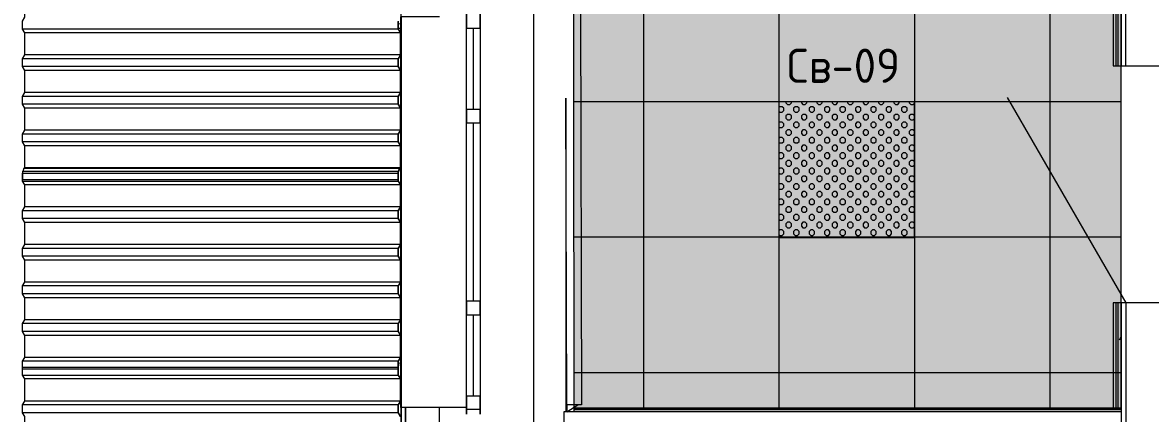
# Model space of a CAD drawing. Header units: millimetres. Extents: x -13069 to 207500, y -71366 to 56785.
# Drawn here: x 162563 to 167557, y 27751 to 29483 of the extents above; entities that cross this region are included whole.
import ezdxf

# ---------------------------------------------------------------- set-up
doc = ezdxf.new("R2010")
doc.units = ezdxf.units.MM
doc.layers.add('PDF _Подложка без мебели', color=7, linetype='Continuous')
doc.layers.add('PDF _Текст', color=7, linetype='Continuous')
doc.layers.add('PDF _Потолки', color=7, linetype='Continuous', lineweight=5, true_color=0x535353)
doc.layers.add('PDF _Ригели', color=7, linetype='Continuous', true_color=0x959595)
doc.layers.add('PDF _светильники', color=7, linetype='Continuous', true_color=0xffffff)
doc.styles.add('PDF GOST Common', font='GOST_Common.ttf')

msp = doc.modelspace()

# ---------------------------------------------------------------- linework, layer by layer
at = {"layer": 'PDF _Подложка без мебели', "lineweight": 18}
msp.add_lwpolyline([(164826.622, -7031.659, -0.41419022), (165226.622, -7431.659, -0.4141845), (164826.622, -7831.659, -0.4141845), (164426.622, -7431.659, -0.41419022), (164826.622, -7031.659), (164826.622, 46201.342)], format="xyb", dxfattribs=at)
for points in [[(164237.919, 27777.542), (164237.919, 29507.543), (164238.92, 29507.543), (164238.92, 31943.643), (164238.92, 33678.642), (164258.921, 33678.642), (164258.921, 35842.143), (164238.92, 35842.143)], [(167403.923, 31883.341), (167403.923, 29290.643)], [(167412.919, 31883.341), (167412.919, 29290.643)], [(167447.923, 30558.343), (167427.922, 30558.343), (167427.922, 29290.643)], [(162570.622, 28835.543), (162572.721, 28839.044), (162572.721, 28936.743), (162562.62, 28953.741), (162562.62, 28988.742), (162572.721, 29005.743), (162572.721, 29103.442), (162562.62, 29120.443), (162562.62, 29155.441), (162572.721, 29172.442), (162572.721, 29270.141), (162562.62, 29287.142), (162562.62, 29322.143), (162572.721, 29339.141), (162572.721, 29436.843), (162562.62, 29453.842), (162562.62, 29488.842), (162572.721, 29505.844), (162572.721, 29603.543), (162562.62, 29620.541), (162562.62, 29655.541), (162566.819, 29675.543), (164229.624, 29675.543)], [(164528.923, 29537.542), (164528.923, 29457.543), (164528.923, 29537.542)], [(165032.719, 29537.542), (165038.121, 27788.543), (165003.123, 27788.442), (164973.124, 27788.442), (164968.919, 29148.043), (164968.919, 27758.343)], [(164229.624, 28835.543), (162566.819, 28835.543), (162564.72, 28825.543), (162562.62, 28822.042), (162562.62, 28787.042), (164225.523, 28787.042), (164225.822, 28787.042), (164225.822, 28820.941), (164235.923, 28837.942), (164235.923, 28937.744), (164225.822, 28954.742), (164225.822, 28987.643), (164235.923, 29004.641), (164235.923, 29104.443), (164225.822, 29121.441), (164225.822, 29154.342), (164235.923, 29171.343), (164235.923, 29271.142), (164225.822, 29288.143), (164225.822, 29321.041), (164235.923, 29338.043), (164235.923, 29437.841), (164225.822, 29454.843), (164225.822, 29487.744)], [(164225.523, 29488.842), (164225.523, 29453.842), (164235.624, 29436.843), (164235.624, 29339.141), (164225.523, 29322.143), (164225.523, 29287.142), (164235.624, 29270.141), (164235.624, 29172.442), (164225.523, 29155.441), (164225.523, 29120.443), (164235.624, 29103.442), (164235.624, 29005.743), (164225.523, 28988.742), (164225.523, 28953.741), (164235.624, 28936.743), (164235.624, 28839.044), (164227.623, 28825.543)], [(164225.523, 29477.743), (164238.92, 29477.142)], [(164408.921, 29507.543), (164258.921, 29507.543), (164258.921, 29508.541), (164258.921, 29507.543), (164238.92, 29507.543), (164238.92, 27777.542), (164237.919, 27777.542), (164238.92, 25579.241), (164258.921, 25579.241), (164258.921, 25580.242), (164258.921, 25579.241), (164408.921, 25579.241)], [(164225.523, 29453.842), (162562.62, 29453.842)], [(164235.624, 29436.843), (162572.721, 29436.843)], [(164225.822, 29457.641), (164238.92, 29457.043)], [(164558.921, 29097.543), (164558.921, 29457.543)], [(164225.523, 29322.143), (162562.62, 29322.143)], [(164235.624, 29339.141), (162572.721, 29339.141)], [(164225.523, 29287.142), (162562.62, 29287.142)], [(164235.624, 29270.141), (162572.721, 29270.141)], [(167447.923, 29290.643), (167957.92, 29290.643)], [(164235.624, 29172.442), (162572.721, 29172.442)], [(164238.92, 29206.842), (164235.624, 29207.043)], [(164238.92, 29186.843), (164235.923, 29186.941)], [(164225.523, 29155.441), (162562.62, 29155.441)], [(164225.523, 29120.443), (162562.62, 29120.443)], [(166922.923, 29150.042), (167447.923, 28240.643), (167392.924, 28240.643), (167392.924, 27767.941), (167427.922, 27767.941), (167427.922, 27170.541), (167447.923, 27170.541)], [(164235.624, 29103.442), (162572.721, 29103.442)], [(164588.92, 27747.543), (164588.92, 27827.542), (164528.923, 27827.542), (164528.923, 28187.542), (164528.923, 28247.543), (164528.923, 28187.542), (164588.92, 28187.542), (164588.92, 28247.543), (164528.923, 28247.543), (164528.923, 29037.542), (164588.92, 29037.542), (164588.92, 29097.543), (164588.92, 29037.542), (164588.92, 28247.543), (164588.92, 28187.542), (164588.92, 27827.542), (164588.92, 27747.543)], [(164558.921, 28247.543), (164558.921, 29037.542)], [(164225.523, 28988.742), (162562.62, 28988.742)], [(164235.624, 29005.743), (162572.721, 29005.743)], [(164225.523, 28953.741), (162562.62, 28953.741)], [(164235.624, 28936.743), (162572.721, 28936.743)], [(164225.523, 28822.042), (162562.62, 28822.042)], [(164235.624, 28839.044), (162572.721, 28839.044)], [(164227.421, 28825.244), (164225.523, 28822.042), (164225.523, 28787.042)], [(164225.523, 27947.042), (162562.62, 27947.042), (162562.62, 27982.043), (162572.721, 27999.041), (162572.721, 28096.743), (162562.62, 28113.742), (162562.62, 28148.742), (162572.721, 28165.743), (162572.721, 28263.442), (162562.62, 28280.441), (162562.62, 28315.441), (162572.721, 28332.443), (162572.721, 28430.142), (162562.62, 28447.143), (162562.62, 28482.144), (162572.721, 28499.142), (162572.721, 28596.841), (162562.62, 28613.842), (162562.62, 28648.843), (162572.721, 28665.841), (162572.721, 28763.543), (162562.62, 28780.541), (162562.62, 28815.542), (164225.523, 28815.542)], [(162562.62, 28780.541), (164225.523, 28780.541)], [(164235.624, 28763.543), (162572.721, 28763.543)], [(164225.523, 28648.843), (162562.62, 28648.843)], [(164235.624, 28665.841), (162572.721, 28665.841)], [(164225.523, 28613.842), (162562.62, 28613.842)], [(164235.624, 28596.841), (162572.721, 28596.841)], [(164225.523, 28482.144), (162562.62, 28482.144)], [(164235.624, 28499.142), (162572.721, 28499.142)], [(164225.523, 28447.143), (162562.62, 28447.143)], [(164235.624, 28430.142), (162572.721, 28430.142)], [(164235.624, 28332.443), (162572.721, 28332.443)], [(164225.523, 28315.441), (162562.62, 28315.441)], [(164225.523, 28280.441), (162562.62, 28280.441)], [(164235.624, 28263.442), (162572.721, 28263.442)], [(167403.923, 28240.643), (167403.923, 27767.941)], [(167412.919, 28240.643), (167412.919, 27767.941)], [(167427.922, 28240.643), (167427.922, 27767.941)], [(164558.921, 27827.542), (164558.921, 28187.542)], [(164225.523, 28148.742), (162562.62, 28148.742)], [(164235.624, 28165.743), (162572.721, 28165.743)], [(164225.523, 28113.742), (162562.62, 28113.742)], [(164235.624, 28096.743), (162572.721, 28096.743)], [(167427.922, 28091.043), (167418.522, 28074.743)], [(164225.523, 27982.043), (162562.62, 27982.043)], [(164235.624, 27999.041), (162572.721, 27999.041)], [(164235.923, 27737.841), (164225.822, 27754.843), (164225.822, 27787.744), (164235.923, 27804.742), (164235.923, 27904.544), (164225.822, 27921.542), (164225.822, 27954.843), (164229.924, 27974.441), (164229.624, 27975.543), (164225.523, 27955.541), (164225.523, 27920.541), (164235.624, 27903.543), (164235.624, 27805.844), (164225.523, 27788.842), (164225.523, 27753.842), (164235.624, 27736.843)], [(164225.724, 27975.543), (164229.624, 27975.543)], [(164225.523, 27087.042), (162562.62, 27087.042), (162562.62, 27122.042), (162572.721, 27139.044), (162572.721, 27236.743), (162562.62, 27253.741), (162562.62, 27288.742), (162572.721, 27305.743), (162572.721, 27403.442), (162562.62, 27420.443), (162562.62, 27455.441), (162572.721, 27472.442), (162572.721, 27570.141), (162562.62, 27587.142), (162562.62, 27622.143), (162572.721, 27639.141), (162572.721, 27736.843), (162562.62, 27753.842), (162562.62, 27788.842), (162572.721, 27805.844), (162572.721, 27903.543), (162562.62, 27920.541), (162562.62, 27955.541), (164225.523, 27955.541)], [(162562.62, 27920.541), (164225.523, 27920.541)], [(164235.624, 27903.543), (162572.721, 27903.543)], [(164528.923, 27747.543), (164528.923, 27827.542), (164528.923, 27747.543)], [(164225.523, 27788.842), (162562.62, 27788.842)], [(164235.624, 27805.844), (162572.721, 27805.844)], [(164528.923, 27777.542), (164408.921, 27777.542), (164258.921, 27777.542), (164238.92, 27777.542), (164238.92, 25579.241), (164238.92, 23844.241), (164237.919, 23844.241), (164237.919, 22799.642)], [(164528.923, 25579.241), (164408.921, 25579.241), (164408.921, 27777.542)], [(164973.124, 27788.442), (164973.222, 27758.343), (165021.824, 27788.442)], [(167427.922, 27774.243), (165003.923, 27774.243), (165003.923, 27758.343)], [(164225.523, 27753.842), (162562.62, 27753.842)], [(164588.92, 27767.541), (164528.923, 27767.541)], [(167427.922, 27758.343), (164958.921, 27758.343), (164958.921, 27608.343), (167427.922, 27608.343), (167427.922, 26281.542), (167447.923, 26281.542), (167447.923, 25185.043), (167427.922, 25185.043), (167427.922, 26281.542)], [(167427.922, 27767.343), (165003.923, 27767.343)]]:
    msp.add_lwpolyline(points, dxfattribs=at)
for points in [[(167392.924, 29290.643), (167447.923, 29290.643), (167447.923, 31883.341), (167392.924, 31883.341)], [(164528.923, 29457.543), (164588.92, 29457.543), (164588.92, 29537.542), (164588.92, 29457.543), (164588.92, 29097.543), (164528.923, 29097.543), (164528.923, 29037.542), (164528.923, 29097.543)], [(164225.523, 27947.042), (164225.822, 27947.042), (164225.822, 27980.941), (164235.923, 27997.943), (164235.923, 28097.741), (164225.822, 28114.743), (164225.822, 28147.644), (164235.923, 28164.642), (164235.923, 28264.443), (164225.822, 28281.442), (164225.822, 28314.343), (164235.923, 28331.341), (164235.923, 28431.143), (164225.822, 28448.141), (164225.822, 28481.042), (164235.923, 28498.043), (164235.923, 28597.842), (164225.822, 28614.843), (164225.822, 28647.741), (164235.923, 28664.743), (164235.923, 28764.541), (164225.822, 28781.542), (164225.822, 28814.843), (164229.924, 28834.442), (164229.624, 28835.543), (164225.523, 28815.542), (164225.523, 28780.541), (164235.624, 28763.543), (164235.624, 28665.841), (164225.523, 28648.843), (164225.523, 28613.842), (164235.624, 28596.841), (164235.624, 28499.142), (164225.523, 28482.144), (164225.523, 28447.143), (164235.624, 28430.142), (164235.624, 28332.443), (164225.523, 28315.441), (164225.523, 28280.441), (164235.624, 28263.442), (164235.624, 28165.743), (164225.523, 28148.742), (164225.523, 28113.742), (164235.624, 28096.743), (164235.624, 27999.041), (164225.523, 27982.043)], [(167447.923, 28240.643), (167447.923, 25005.844), (167957.92, 25005.844), (167957.92, 28240.643)], [(164258.921, 25580.242), (164258.921, 27777.542)]]:
    msp.add_lwpolyline(points, close=True, dxfattribs=at)
at = {"layer": 'PDF _Потолки', "color": 7, "lineweight": 13}
msp.add_lwpolyline([(167427.922, 34687.942), (164996.72, 34687.942), (165003.923, 27774.243), (167427.922, 27774.243)], close=True, dxfattribs=at)
for points in [[(165312.321, 34687.942), (165312.321, 27774.243)], [(165912.321, 34687.942), (165912.321, 27774.243)], [(166512.321, 34687.942), (166512.321, 27774.243)], [(167112.321, 34687.942), (167112.321, 27774.243)], [(167427.922, 29131.143), (165002.525, 29131.143)], [(167427.922, 28531.143), (165003.134, 28531.143)], [(167427.922, 27931.143), (165003.759, 27931.143)]]:
    msp.add_lwpolyline(points, dxfattribs=at)
at = {"layer": 'PDF _Потолки', "color": 254, "lineweight": 0, "true_color": 0xcae6ff, "transparency": 33554559}
msp.add_solid([(167427.922, 34687.942), (167427.922, 27774.243), (164996.72, 34687.942), (165003.923, 27774.243)], dxfattribs=at)
at = {"layer": 'PDF _Ригели', "color": 7, "lineweight": 18}
msp.add_lwpolyline([(164826.622, -2015.058), (164826.622, 46201.342)], dxfattribs=at)
at = {"layer": 'PDF _светильники', "color": 7, "lineweight": 13}
msp.add_lwpolyline([(165912.321, 28530.844), (166512.321, 28530.844), (166512.321, 29130.844), (165912.321, 29130.844)], close=True, dxfattribs=at)
at = {"layer": 'PDF _светильники', "lineweight": 20}
for points in [[(165943.223, 29130.844), (165943.223, 29126.943), (165950.224, 29119.842), (165960.221, 29119.842), (165967.32, 29126.943), (165967.32, 29130.844)], [(166011.521, 29130.844), (166011.521, 29126.943), (166018.522, 29119.842), (166028.52, 29119.842), (166035.624, 29126.943), (166035.624, 29130.844)], [(166079.722, 29130.844), (166079.722, 29126.943), (166086.821, 29119.842), (166096.824, 29119.842), (166103.923, 29126.943), (166103.923, 29130.844)], [(166148.02, 29130.844), (166148.02, 29126.943), (166155.119, 29119.842), (166165.123, 29119.842), (166172.221, 29126.943), (166172.221, 29130.844)], [(166216.319, 29130.844), (166216.319, 29126.943), (166223.423, 29119.842), (166233.421, 29119.842), (166240.519, 29126.943), (166240.519, 29130.844)], [(166284.623, 29130.844), (166284.623, 29126.943), (166291.722, 29119.842), (166301.719, 29119.842), (166308.72, 29126.943), (166308.72, 29130.844)], [(166352.922, 29130.844), (166352.922, 29126.943), (166359.922, 29119.842), (166369.92, 29119.842), (166377.024, 29126.943), (166377.024, 29130.844)], [(166421.22, 29130.844), (166421.22, 29126.943), (166428.221, 29119.842), (166438.224, 29119.842), (166445.323, 29126.943), (166445.323, 29130.844)], [(166489.421, 29130.844), (166489.421, 29126.943), (166496.519, 29119.842), (166506.523, 29119.842), (166512.321, 29125.643)], [(165912.321, 29089.541), (165916.124, 29085.641), (165926.121, 29085.641), (165933.219, 29092.742), (165933.219, 29102.743), (165926.121, 29109.841), (165916.124, 29109.841), (165912.321, 29106.042)], [(166512.321, 29069.943), (166506.523, 29075.643), (166496.519, 29075.643), (166489.421, 29068.643), (166489.421, 29058.642), (166496.519, 29051.544), (166506.523, 29051.544), (166512.321, 29057.342)], [(165912.321, 29021.243), (165916.124, 29017.443), (165926.121, 29017.443), (165933.219, 29024.441), (165933.219, 29034.442), (165926.121, 29041.543), (165916.124, 29041.543), (165912.321, 29037.744)], [(165912.321, 28952.941), (165916.124, 28949.142), (165926.121, 28949.142), (165933.219, 28956.143), (165933.219, 28966.143), (165926.121, 28973.242), (165916.124, 28973.242), (165912.321, 28969.442)], [(166512.321, 29001.641), (166506.523, 29007.443), (166496.519, 29007.443), (166489.421, 29000.341), (166489.421, 28990.341), (166496.519, 28983.242), (166506.523, 28983.242), (166512.321, 28989.044)], [(166512.321, 28933.343), (166506.523, 28939.141), (166496.519, 28939.141), (166489.421, 28932.043), (166489.421, 28922.042), (166496.519, 28914.941), (166506.523, 28914.941), (166512.321, 28920.742)], [(165912.321, 28884.643), (165916.124, 28880.844), (165926.121, 28880.844), (165933.219, 28887.942), (165933.219, 28897.943), (165926.121, 28904.943), (165916.124, 28904.943), (165912.321, 28901.141)], [(166512.321, 28865.042), (166506.523, 28870.843), (166496.519, 28870.843), (166489.421, 28863.742), (166489.421, 28853.741), (166496.519, 28846.743), (166506.523, 28846.743), (166512.321, 28852.441)], [(165912.321, 28816.342), (165916.124, 28812.542), (165926.121, 28812.542), (165933.219, 28819.644), (165933.219, 28829.641), (165926.121, 28836.743), (165916.124, 28836.743), (165912.321, 28832.842)], [(166512.321, 28796.743), (166506.523, 28802.542), (166496.519, 28802.542), (166489.421, 28795.443), (166489.421, 28785.443), (166496.519, 28778.442), (166506.523, 28778.442), (166512.321, 28784.143)], [(165912.321, 28748.043), (165916.124, 28744.241), (165926.121, 28744.241), (165933.219, 28751.342), (165933.219, 28761.343), (165926.121, 28768.441), (165916.124, 28768.441), (165912.321, 28764.642)], [(166512.321, 28728.543), (166506.523, 28734.243), (166496.519, 28734.243), (166489.421, 28727.243), (166489.421, 28717.242), (166496.519, 28710.144), (166506.523, 28710.144), (166512.321, 28715.942)], [(165912.321, 28679.843), (165916.124, 28675.942), (165926.121, 28675.942), (165933.219, 28683.041), (165933.219, 28693.041), (165926.121, 28700.143), (165916.124, 28700.143), (165912.321, 28696.343)], [(165912.321, 28611.541), (165916.124, 28607.742), (165926.121, 28607.742), (165933.219, 28614.743), (165933.219, 28624.743), (165926.121, 28631.842), (165916.124, 28631.842), (165912.321, 28628.042)], [(166512.321, 28660.241), (166506.523, 28665.942), (166496.519, 28665.942), (166489.421, 28658.941), (166489.421, 28648.944), (166496.519, 28641.842), (166506.523, 28641.842), (166512.321, 28647.644)], [(166512.321, 28591.943), (166506.523, 28597.741), (166496.519, 28597.741), (166489.421, 28590.643), (166489.421, 28580.642), (166496.519, 28573.541), (166506.523, 28573.541), (166512.321, 28579.342)], [(165912.321, 28543.243), (165916.124, 28539.443), (165926.121, 28539.443), (165933.219, 28546.441), (165933.219, 28556.442), (165926.121, 28563.543), (165916.124, 28563.543), (165912.321, 28559.741)]]:
    msp.add_lwpolyline(points, dxfattribs=at)
for points in [[(165967.32, 29068.643), (165960.221, 29075.643), (165950.224, 29075.643), (165943.223, 29068.643), (165943.223, 29058.642), (165950.224, 29051.544), (165960.221, 29051.544), (165967.32, 29058.642)], [(166001.524, 29102.743), (165994.419, 29109.841), (165984.422, 29109.841), (165977.323, 29102.743), (165977.323, 29092.742), (165984.422, 29085.641), (165994.419, 29085.641), (166001.524, 29092.742)], [(166035.624, 29068.643), (166028.52, 29075.643), (166018.522, 29075.643), (166011.521, 29068.643), (166011.521, 29058.642), (166018.522, 29051.544), (166028.52, 29051.544), (166035.624, 29058.642)], [(166069.725, 29102.743), (166062.724, 29109.841), (166052.72, 29109.841), (166045.622, 29102.743), (166045.622, 29092.742), (166052.72, 29085.641), (166062.724, 29085.641), (166069.725, 29092.742)], [(166103.923, 29068.643), (166096.824, 29075.643), (166086.821, 29075.643), (166079.722, 29068.643), (166079.722, 29058.642), (166086.821, 29051.544), (166096.824, 29051.544), (166103.923, 29058.642)], [(166138.023, 29102.743), (166131.022, 29109.841), (166121.025, 29109.841), (166113.92, 29102.743), (166113.92, 29092.742), (166121.025, 29085.641), (166131.022, 29085.641), (166138.023, 29092.742)], [(166172.221, 29068.643), (166165.123, 29075.643), (166155.119, 29075.643), (166148.02, 29068.643), (166148.02, 29058.642), (166155.119, 29051.544), (166165.123, 29051.544), (166172.221, 29058.642)], [(166206.321, 29102.743), (166199.223, 29109.841), (166189.219, 29109.841), (166182.225, 29102.743), (166182.225, 29092.742), (166189.219, 29085.641), (166199.223, 29085.641), (166206.321, 29092.742)], [(166240.519, 29068.643), (166233.421, 29075.643), (166223.423, 29075.643), (166216.319, 29068.643), (166216.319, 29058.642), (166223.423, 29051.544), (166233.421, 29051.544), (166240.519, 29058.642)], [(166274.62, 29102.743), (166267.521, 29109.841), (166257.524, 29109.841), (166250.523, 29102.743), (166250.523, 29092.742), (166257.524, 29085.641), (166267.521, 29085.641), (166274.62, 29092.742)], [(166308.72, 29068.643), (166301.719, 29075.643), (166291.722, 29075.643), (166284.623, 29068.643), (166284.623, 29058.642), (166291.722, 29051.544), (166301.719, 29051.544), (166308.72, 29058.642)], [(166342.924, 29102.743), (166335.82, 29109.841), (166325.822, 29109.841), (166318.724, 29102.743), (166318.724, 29092.742), (166325.822, 29085.641), (166335.82, 29085.641), (166342.924, 29092.742)], [(166377.024, 29068.643), (166369.92, 29075.643), (166359.922, 29075.643), (166352.922, 29068.643), (166352.922, 29058.642), (166359.922, 29051.544), (166369.92, 29051.544), (166377.024, 29058.642)], [(166411.222, 29102.743), (166404.124, 29109.841), (166394.12, 29109.841), (166387.022, 29102.743), (166387.022, 29092.742), (166394.12, 29085.641), (166404.124, 29085.641), (166411.222, 29092.742)], [(166445.323, 29068.643), (166438.224, 29075.643), (166428.221, 29075.643), (166421.22, 29068.643), (166421.22, 29058.642), (166428.221, 29051.544), (166438.224, 29051.544), (166445.323, 29058.642)], [(166479.423, 29102.743), (166472.422, 29109.841), (166462.425, 29109.841), (166455.32, 29102.743), (166455.32, 29092.742), (166462.425, 29085.641), (166472.422, 29085.641), (166479.423, 29092.742)], [(166001.524, 29034.442), (165994.419, 29041.543), (165984.422, 29041.543), (165977.323, 29034.442), (165977.323, 29024.441), (165984.422, 29017.443), (165994.419, 29017.443), (166001.524, 29024.441)], [(166069.725, 29034.442), (166062.724, 29041.543), (166052.72, 29041.543), (166045.622, 29034.442), (166045.622, 29024.441), (166052.72, 29017.443), (166062.724, 29017.443), (166069.725, 29024.441)], [(166138.023, 29034.442), (166131.022, 29041.543), (166121.025, 29041.543), (166113.92, 29034.442), (166113.92, 29024.441), (166121.025, 29017.443), (166131.022, 29017.443), (166138.023, 29024.441)], [(166206.321, 29034.442), (166199.223, 29041.543), (166189.219, 29041.543), (166182.225, 29034.442), (166182.225, 29024.441), (166189.219, 29017.443), (166199.223, 29017.443), (166206.321, 29024.441)], [(166274.62, 29034.442), (166267.521, 29041.543), (166257.524, 29041.543), (166250.523, 29034.442), (166250.523, 29024.441), (166257.524, 29017.443), (166267.521, 29017.443), (166274.62, 29024.441)], [(166342.924, 29034.442), (166335.82, 29041.543), (166325.822, 29041.543), (166318.724, 29034.442), (166318.724, 29024.441), (166325.822, 29017.443), (166335.82, 29017.443), (166342.924, 29024.441)], [(166411.222, 29034.442), (166404.124, 29041.543), (166394.12, 29041.543), (166387.022, 29034.442), (166387.022, 29024.441), (166394.12, 29017.443), (166404.124, 29017.443), (166411.222, 29024.441)], [(166479.423, 29034.442), (166472.422, 29041.543), (166462.425, 29041.543), (166455.32, 29034.442), (166455.32, 29024.441), (166462.425, 29017.443), (166472.422, 29017.443), (166479.423, 29024.441)], [(165967.32, 29000.341), (165960.221, 29007.443), (165950.224, 29007.443), (165943.223, 29000.341), (165943.223, 28990.341), (165950.224, 28983.242), (165960.221, 28983.242), (165967.32, 28990.341)], [(166001.524, 28966.143), (165994.419, 28973.242), (165984.422, 28973.242), (165977.323, 28966.143), (165977.323, 28956.143), (165984.422, 28949.142), (165994.419, 28949.142), (166001.524, 28956.143)], [(166035.624, 29000.341), (166028.52, 29007.443), (166018.522, 29007.443), (166011.521, 29000.341), (166011.521, 28990.341), (166018.522, 28983.242), (166028.52, 28983.242), (166035.624, 28990.341)], [(166069.725, 28966.143), (166062.724, 28973.242), (166052.72, 28973.242), (166045.622, 28966.143), (166045.622, 28956.143), (166052.72, 28949.142), (166062.724, 28949.142), (166069.725, 28956.143)], [(166103.923, 29000.341), (166096.824, 29007.443), (166086.821, 29007.443), (166079.722, 29000.341), (166079.722, 28990.341), (166086.821, 28983.242), (166096.824, 28983.242), (166103.923, 28990.341)], [(166138.023, 28966.143), (166131.022, 28973.242), (166121.025, 28973.242), (166113.92, 28966.143), (166113.92, 28956.143), (166121.025, 28949.142), (166131.022, 28949.142), (166138.023, 28956.143)], [(166172.221, 29000.341), (166165.123, 29007.443), (166155.119, 29007.443), (166148.02, 29000.341), (166148.02, 28990.341), (166155.119, 28983.242), (166165.123, 28983.242), (166172.221, 28990.341)], [(166206.321, 28966.143), (166199.223, 28973.242), (166189.219, 28973.242), (166182.225, 28966.143), (166182.225, 28956.143), (166189.219, 28949.142), (166199.223, 28949.142), (166206.321, 28956.143)], [(166240.519, 29000.341), (166233.421, 29007.443), (166223.423, 29007.443), (166216.319, 29000.341), (166216.319, 28990.341), (166223.423, 28983.242), (166233.421, 28983.242), (166240.519, 28990.341)], [(166274.62, 28966.143), (166267.521, 28973.242), (166257.524, 28973.242), (166250.523, 28966.143), (166250.523, 28956.143), (166257.524, 28949.142), (166267.521, 28949.142), (166274.62, 28956.143)], [(166308.72, 29000.341), (166301.719, 29007.443), (166291.722, 29007.443), (166284.623, 29000.341), (166284.623, 28990.341), (166291.722, 28983.242), (166301.719, 28983.242), (166308.72, 28990.341)], [(166342.924, 28966.143), (166335.82, 28973.242), (166325.822, 28973.242), (166318.724, 28966.143), (166318.724, 28956.143), (166325.822, 28949.142), (166335.82, 28949.142), (166342.924, 28956.143)], [(166377.024, 29000.341), (166369.92, 29007.443), (166359.922, 29007.443), (166352.922, 29000.341), (166352.922, 28990.341), (166359.922, 28983.242), (166369.92, 28983.242), (166377.024, 28990.341)], [(166411.222, 28966.143), (166404.124, 28973.242), (166394.12, 28973.242), (166387.022, 28966.143), (166387.022, 28956.143), (166394.12, 28949.142), (166404.124, 28949.142), (166411.222, 28956.143)], [(166445.323, 29000.341), (166438.224, 29007.443), (166428.221, 29007.443), (166421.22, 29000.341), (166421.22, 28990.341), (166428.221, 28983.242), (166438.224, 28983.242), (166445.323, 28990.341)], [(166479.423, 28966.143), (166472.422, 28973.242), (166462.425, 28973.242), (166455.32, 28966.143), (166455.32, 28956.143), (166462.425, 28949.142), (166472.422, 28949.142), (166479.423, 28956.143)], [(165967.32, 28932.043), (165960.221, 28939.141), (165950.224, 28939.141), (165943.223, 28932.043), (165943.223, 28922.042), (165950.224, 28914.941), (165960.221, 28914.941), (165967.32, 28922.042)], [(166035.624, 28932.043), (166028.52, 28939.141), (166018.522, 28939.141), (166011.521, 28932.043), (166011.521, 28922.042), (166018.522, 28914.941), (166028.52, 28914.941), (166035.624, 28922.042)], [(166103.923, 28932.043), (166096.824, 28939.141), (166086.821, 28939.141), (166079.722, 28932.043), (166079.722, 28922.042), (166086.821, 28914.941), (166096.824, 28914.941), (166103.923, 28922.042)], [(166172.221, 28932.043), (166165.123, 28939.141), (166155.119, 28939.141), (166148.02, 28932.043), (166148.02, 28922.042), (166155.119, 28914.941), (166165.123, 28914.941), (166172.221, 28922.042)], [(166240.519, 28932.043), (166233.421, 28939.141), (166223.423, 28939.141), (166216.319, 28932.043), (166216.319, 28922.042), (166223.423, 28914.941), (166233.421, 28914.941), (166240.519, 28922.042)], [(166308.72, 28932.043), (166301.719, 28939.141), (166291.722, 28939.141), (166284.623, 28932.043), (166284.623, 28922.042), (166291.722, 28914.941), (166301.719, 28914.941), (166308.72, 28922.042)], [(166377.024, 28932.043), (166369.92, 28939.141), (166359.922, 28939.141), (166352.922, 28932.043), (166352.922, 28922.042), (166359.922, 28914.941), (166369.92, 28914.941), (166377.024, 28922.042)], [(166445.323, 28932.043), (166438.224, 28939.141), (166428.221, 28939.141), (166421.22, 28932.043), (166421.22, 28922.042), (166428.221, 28914.941), (166438.224, 28914.941), (166445.323, 28922.042)], [(165967.32, 28863.742), (165960.221, 28870.843), (165950.224, 28870.843), (165943.223, 28863.742), (165943.223, 28853.741), (165950.224, 28846.743), (165960.221, 28846.743), (165967.32, 28853.741)], [(166001.524, 28897.943), (165994.419, 28904.943), (165984.422, 28904.943), (165977.323, 28897.943), (165977.323, 28887.942), (165984.422, 28880.844), (165994.419, 28880.844), (166001.524, 28887.942)], [(166035.624, 28863.742), (166028.52, 28870.843), (166018.522, 28870.843), (166011.521, 28863.742), (166011.521, 28853.741), (166018.522, 28846.743), (166028.52, 28846.743), (166035.624, 28853.741)], [(166069.725, 28897.943), (166062.724, 28904.943), (166052.72, 28904.943), (166045.622, 28897.943), (166045.622, 28887.942), (166052.72, 28880.844), (166062.724, 28880.844), (166069.725, 28887.942)], [(166103.923, 28863.742), (166096.824, 28870.843), (166086.821, 28870.843), (166079.722, 28863.742), (166079.722, 28853.741), (166086.821, 28846.743), (166096.824, 28846.743), (166103.923, 28853.741)], [(166138.023, 28897.943), (166131.022, 28904.943), (166121.025, 28904.943), (166113.92, 28897.943), (166113.92, 28887.942), (166121.025, 28880.844), (166131.022, 28880.844), (166138.023, 28887.942)], [(166172.221, 28863.742), (166165.123, 28870.843), (166155.119, 28870.843), (166148.02, 28863.742), (166148.02, 28853.741), (166155.119, 28846.743), (166165.123, 28846.743), (166172.221, 28853.741)], [(166206.321, 28897.943), (166199.223, 28904.943), (166189.219, 28904.943), (166182.225, 28897.943), (166182.225, 28887.942), (166189.219, 28880.844), (166199.223, 28880.844), (166206.321, 28887.942)], [(166240.519, 28863.742), (166233.421, 28870.843), (166223.423, 28870.843), (166216.319, 28863.742), (166216.319, 28853.741), (166223.423, 28846.743), (166233.421, 28846.743), (166240.519, 28853.741)], [(166274.62, 28897.943), (166267.521, 28904.943), (166257.524, 28904.943), (166250.523, 28897.943), (166250.523, 28887.942), (166257.524, 28880.844), (166267.521, 28880.844), (166274.62, 28887.942)], [(166308.72, 28863.742), (166301.719, 28870.843), (166291.722, 28870.843), (166284.623, 28863.742), (166284.623, 28853.741), (166291.722, 28846.743), (166301.719, 28846.743), (166308.72, 28853.741)], [(166342.924, 28897.943), (166335.82, 28904.943), (166325.822, 28904.943), (166318.724, 28897.943), (166318.724, 28887.942), (166325.822, 28880.844), (166335.82, 28880.844), (166342.924, 28887.942)], [(166377.024, 28863.742), (166369.92, 28870.843), (166359.922, 28870.843), (166352.922, 28863.742), (166352.922, 28853.741), (166359.922, 28846.743), (166369.92, 28846.743), (166377.024, 28853.741)], [(166411.222, 28897.943), (166404.124, 28904.943), (166394.12, 28904.943), (166387.022, 28897.943), (166387.022, 28887.942), (166394.12, 28880.844), (166404.124, 28880.844), (166411.222, 28887.942)], [(166445.323, 28863.742), (166438.224, 28870.843), (166428.221, 28870.843), (166421.22, 28863.742), (166421.22, 28853.741), (166428.221, 28846.743), (166438.224, 28846.743), (166445.323, 28853.741)], [(166479.423, 28897.943), (166472.422, 28904.943), (166462.425, 28904.943), (166455.32, 28897.943), (166455.32, 28887.942), (166462.425, 28880.844), (166472.422, 28880.844), (166479.423, 28887.942)], [(166001.524, 28829.641), (165994.419, 28836.743), (165984.422, 28836.743), (165977.323, 28829.641), (165977.323, 28819.644), (165984.422, 28812.542), (165994.419, 28812.542), (166001.524, 28819.644)], [(166069.725, 28829.641), (166062.724, 28836.743), (166052.72, 28836.743), (166045.622, 28829.641), (166045.622, 28819.644), (166052.72, 28812.542), (166062.724, 28812.542), (166069.725, 28819.644)], [(166138.023, 28829.641), (166131.022, 28836.743), (166121.025, 28836.743), (166113.92, 28829.641), (166113.92, 28819.644), (166121.025, 28812.542), (166131.022, 28812.542), (166138.023, 28819.644)], [(166206.321, 28829.641), (166199.223, 28836.743), (166189.219, 28836.743), (166182.225, 28829.641), (166182.225, 28819.644), (166189.219, 28812.542), (166199.223, 28812.542), (166206.321, 28819.644)], [(166274.62, 28829.641), (166267.521, 28836.743), (166257.524, 28836.743), (166250.523, 28829.641), (166250.523, 28819.644), (166257.524, 28812.542), (166267.521, 28812.542), (166274.62, 28819.644)], [(166342.924, 28829.641), (166335.82, 28836.743), (166325.822, 28836.743), (166318.724, 28829.641), (166318.724, 28819.644), (166325.822, 28812.542), (166335.82, 28812.542), (166342.924, 28819.644)], [(166411.222, 28829.641), (166404.124, 28836.743), (166394.12, 28836.743), (166387.022, 28829.641), (166387.022, 28819.644), (166394.12, 28812.542), (166404.124, 28812.542), (166411.222, 28819.644)], [(166479.423, 28829.641), (166472.422, 28836.743), (166462.425, 28836.743), (166455.32, 28829.641), (166455.32, 28819.644), (166462.425, 28812.542), (166472.422, 28812.542), (166479.423, 28819.644)], [(165967.32, 28795.443), (165960.221, 28802.542), (165950.224, 28802.542), (165943.223, 28795.443), (165943.223, 28785.443), (165950.224, 28778.442), (165960.221, 28778.442), (165967.32, 28785.443)], [(166035.624, 28795.443), (166028.52, 28802.542), (166018.522, 28802.542), (166011.521, 28795.443), (166011.521, 28785.443), (166018.522, 28778.442), (166028.52, 28778.442), (166035.624, 28785.443)], [(166103.923, 28795.443), (166096.824, 28802.542), (166086.821, 28802.542), (166079.722, 28795.443), (166079.722, 28785.443), (166086.821, 28778.442), (166096.824, 28778.442), (166103.923, 28785.443)], [(166172.221, 28795.443), (166165.123, 28802.542), (166155.119, 28802.542), (166148.02, 28795.443), (166148.02, 28785.443), (166155.119, 28778.442), (166165.123, 28778.442), (166172.221, 28785.443)], [(166240.519, 28795.443), (166233.421, 28802.542), (166223.423, 28802.542), (166216.319, 28795.443), (166216.319, 28785.443), (166223.423, 28778.442), (166233.421, 28778.442), (166240.519, 28785.443)], [(166308.72, 28795.443), (166301.719, 28802.542), (166291.722, 28802.542), (166284.623, 28795.443), (166284.623, 28785.443), (166291.722, 28778.442), (166301.719, 28778.442), (166308.72, 28785.443)], [(166377.024, 28795.443), (166369.92, 28802.542), (166359.922, 28802.542), (166352.922, 28795.443), (166352.922, 28785.443), (166359.922, 28778.442), (166369.92, 28778.442), (166377.024, 28785.443)], [(166445.323, 28795.443), (166438.224, 28802.542), (166428.221, 28802.542), (166421.22, 28795.443), (166421.22, 28785.443), (166428.221, 28778.442), (166438.224, 28778.442), (166445.323, 28785.443)], [(165967.32, 28727.243), (165960.221, 28734.243), (165950.224, 28734.243), (165943.223, 28727.243), (165943.223, 28717.242), (165950.224, 28710.144), (165960.221, 28710.144), (165967.32, 28717.242)], [(166001.524, 28761.343), (165994.419, 28768.441), (165984.422, 28768.441), (165977.323, 28761.343), (165977.323, 28751.342), (165984.422, 28744.241), (165994.419, 28744.241), (166001.524, 28751.342)], [(166035.624, 28727.243), (166028.52, 28734.243), (166018.522, 28734.243), (166011.521, 28727.243), (166011.521, 28717.242), (166018.522, 28710.144), (166028.52, 28710.144), (166035.624, 28717.242)], [(166069.725, 28761.343), (166062.724, 28768.441), (166052.72, 28768.441), (166045.622, 28761.343), (166045.622, 28751.342), (166052.72, 28744.241), (166062.724, 28744.241), (166069.725, 28751.342)], [(166103.923, 28727.243), (166096.824, 28734.243), (166086.821, 28734.243), (166079.722, 28727.243), (166079.722, 28717.242), (166086.821, 28710.144), (166096.824, 28710.144), (166103.923, 28717.242)], [(166138.023, 28761.343), (166131.022, 28768.441), (166121.025, 28768.441), (166113.92, 28761.343), (166113.92, 28751.342), (166121.025, 28744.241), (166131.022, 28744.241), (166138.023, 28751.342)], [(166172.221, 28727.243), (166165.123, 28734.243), (166155.119, 28734.243), (166148.02, 28727.243), (166148.02, 28717.242), (166155.119, 28710.144), (166165.123, 28710.144), (166172.221, 28717.242)], [(166206.321, 28761.343), (166199.223, 28768.441), (166189.219, 28768.441), (166182.225, 28761.343), (166182.225, 28751.342), (166189.219, 28744.241), (166199.223, 28744.241), (166206.321, 28751.342)], [(166240.519, 28727.243), (166233.421, 28734.243), (166223.423, 28734.243), (166216.319, 28727.243), (166216.319, 28717.242), (166223.423, 28710.144), (166233.421, 28710.144), (166240.519, 28717.242)], [(166274.62, 28761.343), (166267.521, 28768.441), (166257.524, 28768.441), (166250.523, 28761.343), (166250.523, 28751.342), (166257.524, 28744.241), (166267.521, 28744.241), (166274.62, 28751.342)], [(166308.72, 28727.243), (166301.719, 28734.243), (166291.722, 28734.243), (166284.623, 28727.243), (166284.623, 28717.242), (166291.722, 28710.144), (166301.719, 28710.144), (166308.72, 28717.242)], [(166342.924, 28761.343), (166335.82, 28768.441), (166325.822, 28768.441), (166318.724, 28761.343), (166318.724, 28751.342), (166325.822, 28744.241), (166335.82, 28744.241), (166342.924, 28751.342)], [(166377.024, 28727.243), (166369.92, 28734.243), (166359.922, 28734.243), (166352.922, 28727.243), (166352.922, 28717.242), (166359.922, 28710.144), (166369.92, 28710.144), (166377.024, 28717.242)], [(166411.222, 28761.343), (166404.124, 28768.441), (166394.12, 28768.441), (166387.022, 28761.343), (166387.022, 28751.342), (166394.12, 28744.241), (166404.124, 28744.241), (166411.222, 28751.342)], [(166445.323, 28727.243), (166438.224, 28734.243), (166428.221, 28734.243), (166421.22, 28727.243), (166421.22, 28717.242), (166428.221, 28710.144), (166438.224, 28710.144), (166445.323, 28717.242)], [(166479.423, 28761.343), (166472.422, 28768.441), (166462.425, 28768.441), (166455.32, 28761.343), (166455.32, 28751.342), (166462.425, 28744.241), (166472.422, 28744.241), (166479.423, 28751.342)], [(166001.524, 28693.041), (165994.419, 28700.143), (165984.422, 28700.143), (165977.323, 28693.041), (165977.323, 28683.041), (165984.422, 28675.942), (165994.419, 28675.942), (166001.524, 28683.041)], [(166069.725, 28693.041), (166062.724, 28700.143), (166052.72, 28700.143), (166045.622, 28693.041), (166045.622, 28683.041), (166052.72, 28675.942), (166062.724, 28675.942), (166069.725, 28683.041)], [(166138.023, 28693.041), (166131.022, 28700.143), (166121.025, 28700.143), (166113.92, 28693.041), (166113.92, 28683.041), (166121.025, 28675.942), (166131.022, 28675.942), (166138.023, 28683.041)], [(166206.321, 28693.041), (166199.223, 28700.143), (166189.219, 28700.143), (166182.225, 28693.041), (166182.225, 28683.041), (166189.219, 28675.942), (166199.223, 28675.942), (166206.321, 28683.041)], [(166274.62, 28693.041), (166267.521, 28700.143), (166257.524, 28700.143), (166250.523, 28693.041), (166250.523, 28683.041), (166257.524, 28675.942), (166267.521, 28675.942), (166274.62, 28683.041)], [(166342.924, 28693.041), (166335.82, 28700.143), (166325.822, 28700.143), (166318.724, 28693.041), (166318.724, 28683.041), (166325.822, 28675.942), (166335.82, 28675.942), (166342.924, 28683.041)], [(166411.222, 28693.041), (166404.124, 28700.143), (166394.12, 28700.143), (166387.022, 28693.041), (166387.022, 28683.041), (166394.12, 28675.942), (166404.124, 28675.942), (166411.222, 28683.041)], [(166479.423, 28693.041), (166472.422, 28700.143), (166462.425, 28700.143), (166455.32, 28693.041), (166455.32, 28683.041), (166462.425, 28675.942), (166472.422, 28675.942), (166479.423, 28683.041)], [(165967.32, 28658.941), (165960.221, 28665.942), (165950.224, 28665.942), (165943.223, 28658.941), (165943.223, 28648.944), (165950.224, 28641.842), (165960.221, 28641.842), (165967.32, 28648.944)], [(166001.524, 28624.743), (165994.419, 28631.842), (165984.422, 28631.842), (165977.323, 28624.743), (165977.323, 28614.743), (165984.422, 28607.742), (165994.419, 28607.742), (166001.524, 28614.743)], [(166035.624, 28658.941), (166028.52, 28665.942), (166018.522, 28665.942), (166011.521, 28658.941), (166011.521, 28648.944), (166018.522, 28641.842), (166028.52, 28641.842), (166035.624, 28648.944)], [(166069.725, 28624.743), (166062.724, 28631.842), (166052.72, 28631.842), (166045.622, 28624.743), (166045.622, 28614.743), (166052.72, 28607.742), (166062.724, 28607.742), (166069.725, 28614.743)], [(166103.923, 28658.941), (166096.824, 28665.942), (166086.821, 28665.942), (166079.722, 28658.941), (166079.722, 28648.944), (166086.821, 28641.842), (166096.824, 28641.842), (166103.923, 28648.944)], [(166138.023, 28624.743), (166131.022, 28631.842), (166121.025, 28631.842), (166113.92, 28624.743), (166113.92, 28614.743), (166121.025, 28607.742), (166131.022, 28607.742), (166138.023, 28614.743)], [(166172.221, 28658.941), (166165.123, 28665.942), (166155.119, 28665.942), (166148.02, 28658.941), (166148.02, 28648.944), (166155.119, 28641.842), (166165.123, 28641.842), (166172.221, 28648.944)], [(166206.321, 28624.743), (166199.223, 28631.842), (166189.219, 28631.842), (166182.225, 28624.743), (166182.225, 28614.743), (166189.219, 28607.742), (166199.223, 28607.742), (166206.321, 28614.743)], [(166240.519, 28658.941), (166233.421, 28665.942), (166223.423, 28665.942), (166216.319, 28658.941), (166216.319, 28648.944), (166223.423, 28641.842), (166233.421, 28641.842), (166240.519, 28648.944)], [(166274.62, 28624.743), (166267.521, 28631.842), (166257.524, 28631.842), (166250.523, 28624.743), (166250.523, 28614.743), (166257.524, 28607.742), (166267.521, 28607.742), (166274.62, 28614.743)], [(166308.72, 28658.941), (166301.719, 28665.942), (166291.722, 28665.942), (166284.623, 28658.941), (166284.623, 28648.944), (166291.722, 28641.842), (166301.719, 28641.842), (166308.72, 28648.944)], [(166342.924, 28624.743), (166335.82, 28631.842), (166325.822, 28631.842), (166318.724, 28624.743), (166318.724, 28614.743), (166325.822, 28607.742), (166335.82, 28607.742), (166342.924, 28614.743)], [(166377.024, 28658.941), (166369.92, 28665.942), (166359.922, 28665.942), (166352.922, 28658.941), (166352.922, 28648.944), (166359.922, 28641.842), (166369.92, 28641.842), (166377.024, 28648.944)], [(166411.222, 28624.743), (166404.124, 28631.842), (166394.12, 28631.842), (166387.022, 28624.743), (166387.022, 28614.743), (166394.12, 28607.742), (166404.124, 28607.742), (166411.222, 28614.743)], [(166445.323, 28658.941), (166438.224, 28665.942), (166428.221, 28665.942), (166421.22, 28658.941), (166421.22, 28648.944), (166428.221, 28641.842), (166438.224, 28641.842), (166445.323, 28648.944)], [(166479.423, 28624.743), (166472.422, 28631.842), (166462.425, 28631.842), (166455.32, 28624.743), (166455.32, 28614.743), (166462.425, 28607.742), (166472.422, 28607.742), (166479.423, 28614.743)], [(165967.32, 28590.643), (165960.221, 28597.741), (165950.224, 28597.741), (165943.223, 28590.643), (165943.223, 28580.642), (165950.224, 28573.541), (165960.221, 28573.541), (165967.32, 28580.642)], [(166035.624, 28590.643), (166028.52, 28597.741), (166018.522, 28597.741), (166011.521, 28590.643), (166011.521, 28580.642), (166018.522, 28573.541), (166028.52, 28573.541), (166035.624, 28580.642)], [(166103.923, 28590.643), (166096.824, 28597.741), (166086.821, 28597.741), (166079.722, 28590.643), (166079.722, 28580.642), (166086.821, 28573.541), (166096.824, 28573.541), (166103.923, 28580.642)], [(166172.221, 28590.643), (166165.123, 28597.741), (166155.119, 28597.741), (166148.02, 28590.643), (166148.02, 28580.642), (166155.119, 28573.541), (166165.123, 28573.541), (166172.221, 28580.642)], [(166240.519, 28590.643), (166233.421, 28597.741), (166223.423, 28597.741), (166216.319, 28590.643), (166216.319, 28580.642), (166223.423, 28573.541), (166233.421, 28573.541), (166240.519, 28580.642)], [(166308.72, 28590.643), (166301.719, 28597.741), (166291.722, 28597.741), (166284.623, 28590.643), (166284.623, 28580.642), (166291.722, 28573.541), (166301.719, 28573.541), (166308.72, 28580.642)], [(166377.024, 28590.643), (166369.92, 28597.741), (166359.922, 28597.741), (166352.922, 28590.643), (166352.922, 28580.642), (166359.922, 28573.541), (166369.92, 28573.541), (166377.024, 28580.642)], [(166445.323, 28590.643), (166438.224, 28597.741), (166428.221, 28597.741), (166421.22, 28590.643), (166421.22, 28580.642), (166428.221, 28573.541), (166438.224, 28573.541), (166445.323, 28580.642)], [(166001.524, 28556.442), (165994.419, 28563.543), (165984.422, 28563.543), (165977.323, 28556.442), (165977.323, 28546.441), (165984.422, 28539.443), (165994.419, 28539.443), (166001.524, 28546.441)], [(166069.725, 28556.442), (166062.724, 28563.543), (166052.72, 28563.543), (166045.622, 28556.442), (166045.622, 28546.441), (166052.72, 28539.443), (166062.724, 28539.443), (166069.725, 28546.441)], [(166138.023, 28556.442), (166131.022, 28563.543), (166121.025, 28563.543), (166113.92, 28556.442), (166113.92, 28546.441), (166121.025, 28539.443), (166131.022, 28539.443), (166138.023, 28546.441)], [(166206.321, 28556.442), (166199.223, 28563.543), (166189.219, 28563.543), (166182.225, 28556.442), (166182.225, 28546.441), (166189.219, 28539.443), (166199.223, 28539.443), (166206.321, 28546.441)], [(166274.62, 28556.442), (166267.521, 28563.543), (166257.524, 28563.543), (166250.523, 28556.442), (166250.523, 28546.441), (166257.524, 28539.443), (166267.521, 28539.443), (166274.62, 28546.441)], [(166342.924, 28556.442), (166335.82, 28563.543), (166325.822, 28563.543), (166318.724, 28556.442), (166318.724, 28546.441), (166325.822, 28539.443), (166335.82, 28539.443), (166342.924, 28546.441)], [(166411.222, 28556.442), (166404.124, 28563.543), (166394.12, 28563.543), (166387.022, 28556.442), (166387.022, 28546.441), (166394.12, 28539.443), (166404.124, 28539.443), (166411.222, 28546.441)], [(166479.423, 28556.442), (166472.422, 28563.543), (166462.425, 28563.543), (166455.32, 28556.442), (166455.32, 28546.441), (166462.425, 28539.443), (166472.422, 28539.443), (166479.423, 28546.441)]]:
    msp.add_lwpolyline(points, close=True, dxfattribs=at)
at = {"layer": 'PDF _светильники', "color": 53, "lineweight": 0, "true_color": 0xf7e046, "transparency": 33554559}
msp.add_solid([(165912.321, 28530.844), (166512.321, 28530.844), (165912.321, 29130.844), (166512.321, 29130.844)], dxfattribs=at)

# ---------------------------------------------------------------- texts
at = {"layer": 'PDF _Текст', "insert": (165947.018, 29291.182), "char_height": 151.5063, "attachment_point": 4, "style": 'PDF GOST Common'}
msp.add_mtext('Св-09', dxfattribs=at)

doc.saveas('drawing.dxf')
